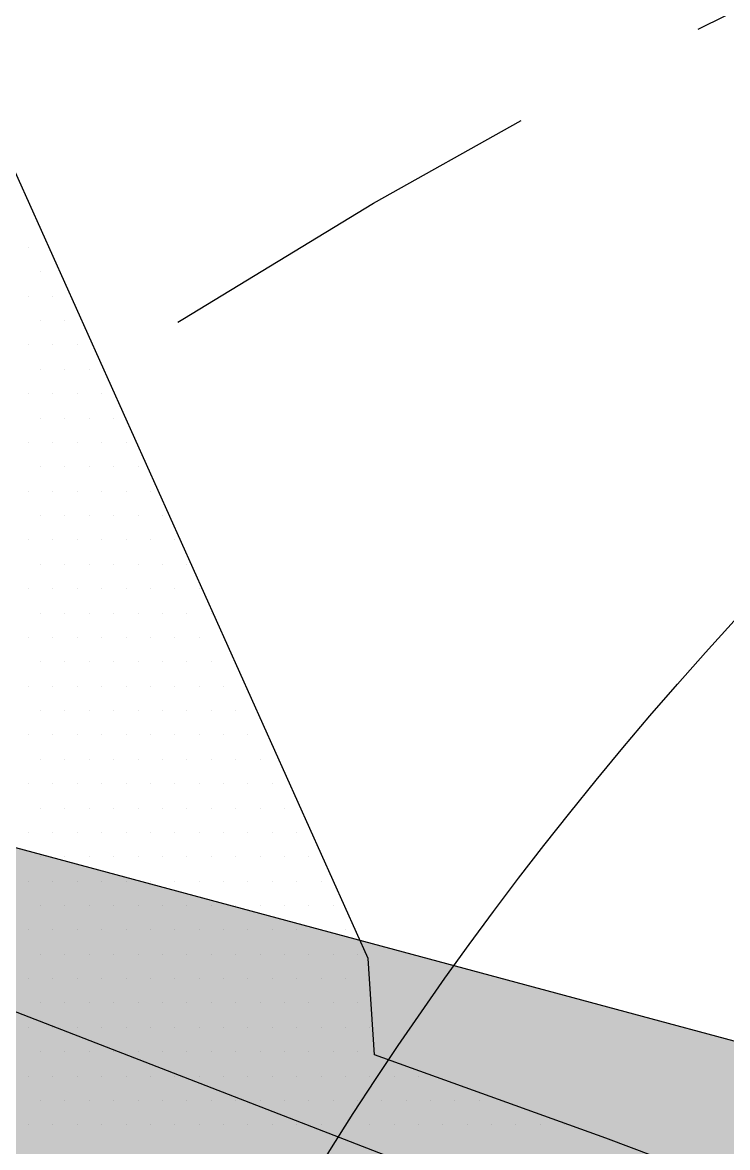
# Paper-space layout 'TOP_A1_00200_01-01-2017_MODELE' of a CAD drawing. Header units: metres. Extents: x 1274 to 2143, y 12 to 312.
# Drawn here: x 1527.914 to 1529.506, y 157.143 to 159.683 of the extents above; entities that cross this region are included whole.
import ezdxf

# ---------------------------------------------------------------- set-up
doc = ezdxf.new("R2010")
doc.units = ezdxf.units.M
doc.header["$LTSCALE"] = 2
doc.set_wipeout_variables(frame=1)
doc.linetypes.add('CACHEX2', pattern=[0.75, 0.5, -0.25])
for name, color, linetype in [('CARTOUCHE', 7, 'Continuous'), ('LOGO', 4, 'Continuous'), ('rosace', 7, 'Continuous')]:
    doc.layers.add(name, color=color, linetype=linetype)

# ---------------------------------------------------------------- blocks, each defined once
blk = doc.blocks.new('A$C715108E3')
at = {"layer": 'LOGO', "color": 131}
for p, q in [((-19.3313, -4.892), (-19.3313, -4.892)), ((-19.2852, -4.9833), (-19.2852, -4.9833)), ((-19.3313, -5.0748), (-19.3313, -5.0748)), ((-19.2395, -5.0748), (-19.2395, -5.0748)), ((-19.2852, -5.1674), (-19.2852, -5.1674)), ((-19.1941, -5.1674), (-19.1941, -5.1674)), ((-19.3313, -5.2586), (-19.3313, -5.2586)), ((-19.2395, -5.2586), (-19.2395, -5.2586)), ((-19.1476, -5.2586), (-19.1476, -5.2586)), ((-19.2852, -5.3499), (-19.2852, -5.3499)), ((-19.1941, -5.3499), (-19.1941, -5.3499)), ((-19.1019, -5.3499), (-19.1019, -5.3499)), ((-19.3313, -5.4423), (-19.3313, -5.4423)), ((-19.2395, -5.4423), (-19.2395, -5.4423)), ((-19.1476, -5.4423), (-19.1476, -5.4423)), ((-19.0562, -5.4423), (-19.0562, -5.4423)), ((-19.2852, -5.5339), (-19.2852, -5.5339)), ((-19.1941, -5.5339), (-19.1941, -5.5339)), ((-19.1019, -5.5339), (-19.1019, -5.5339)), ((-19.0101, -5.5339), (-19.0101, -5.5339)), ((-19.3313, -5.625), (-19.3313, -5.625)), ((-19.2395, -5.625), (-19.2395, -5.625)), ((-19.1476, -5.625), (-19.1476, -5.625)), ((-19.0562, -5.625), (-19.0562, -5.625)), ((-18.9643, -5.625), (-18.9643, -5.625)), ((-19.2852, -5.7174), (-19.2852, -5.7174)), ((-19.1941, -5.7174), (-19.1941, -5.7174)), ((-19.1019, -5.7174), (-19.1019, -5.7174)), ((-19.0101, -5.7174), (-19.0101, -5.7174)), ((-18.9188, -5.7174), (-18.9188, -5.7174)), ((-19.3313, -5.8091), (-19.3313, -5.8091)), ((-19.2395, -5.8091), (-19.2395, -5.8091)), ((-19.1476, -5.8091), (-19.1476, -5.8091)), ((-19.0562, -5.8091), (-19.0562, -5.8091)), ((-18.9643, -5.8091), (-18.9643, -5.8091)), ((-18.8723, -5.8091), (-18.8723, -5.8091)), ((-19.2852, -5.9003), (-19.2852, -5.9003)), ((-19.1941, -5.9003), (-19.1941, -5.9003)), ((-19.1019, -5.9003), (-19.1019, -5.9003)), ((-19.0101, -5.9003), (-19.0101, -5.9003)), ((-18.9188, -5.9003), (-18.9188, -5.9003)), ((-18.8268, -5.9003), (-18.8268, -5.9003)), ((-19.3313, -5.9927), (-19.3313, -5.9927)), ((-19.2395, -5.9927), (-19.2395, -5.9927)), ((-19.1476, -5.9927), (-19.1476, -5.9927)), ((-19.0562, -5.9927), (-19.0562, -5.9927)), ((-18.9643, -5.9927), (-18.9643, -5.9927)), ((-18.8723, -5.9927), (-18.8723, -5.9927)), ((-18.7812, -5.9927), (-18.7812, -5.9927)), ((-19.2852, -6.0842), (-19.2852, -6.0842)), ((-19.1941, -6.0842), (-19.1941, -6.0842)), ((-19.1019, -6.0842), (-19.1019, -6.0842)), ((-19.0101, -6.0842), (-19.0101, -6.0842)), ((-18.9188, -6.0842), (-18.9188, -6.0842)), ((-18.8268, -6.0842), (-18.8268, -6.0842)), ((-18.7349, -6.0842), (-18.7349, -6.0842)), ((-19.3313, -6.1753), (-19.3313, -6.1753)), ((-19.2395, -6.1753), (-19.2395, -6.1753)), ((-19.1476, -6.1753), (-19.1476, -6.1753)), ((-19.0562, -6.1753), (-19.0562, -6.1753)), ((-18.9643, -6.1753), (-18.9643, -6.1753)), ((-18.8723, -6.1753), (-18.8723, -6.1753)), ((-18.7812, -6.1753), (-18.7812, -6.1753)), ((-18.689, -6.1753), (-18.689, -6.1753)), ((-19.2852, -6.2678), (-19.2852, -6.2678)), ((-19.1941, -6.2678), (-19.1941, -6.2678)), ((-19.1019, -6.2678), (-19.1019, -6.2678)), ((-19.0101, -6.2678), (-19.0101, -6.2678)), ((-18.9188, -6.2678), (-18.9188, -6.2678)), ((-18.8268, -6.2678), (-18.8268, -6.2678)), ((-18.7349, -6.2678), (-18.7349, -6.2678)), ((-18.6431, -6.2678), (-18.6431, -6.2678)), ((-19.3313, -6.3593), (-19.3313, -6.3593)), ((-19.2395, -6.3593), (-19.2395, -6.3593)), ((-19.1476, -6.3593), (-19.1476, -6.3593)), ((-19.0562, -6.3593), (-19.0562, -6.3593)), ((-18.9643, -6.3593), (-18.9643, -6.3593)), ((-18.8723, -6.3593), (-18.8723, -6.3593)), ((-18.7812, -6.3593), (-18.7812, -6.3593)), ((-18.689, -6.3593), (-18.689, -6.3593)), ((-18.5974, -6.3593), (-18.5974, -6.3593)), ((-19.2852, -6.4508), (-19.2852, -6.4508)), ((-19.1941, -6.4508), (-19.1941, -6.4508)), ((-19.1019, -6.4508), (-19.1019, -6.4508)), ((-19.0101, -6.4508), (-19.0101, -6.4508)), ((-18.9188, -6.4508), (-18.9188, -6.4508)), ((-18.8268, -6.4508), (-18.8268, -6.4508)), ((-18.7349, -6.4508), (-18.7349, -6.4508)), ((-18.6431, -6.4508), (-18.6431, -6.4508)), ((-19.3313, -6.543), (-19.3313, -6.543)), ((-19.2395, -6.543), (-19.2395, -6.543)), ((-19.1476, -6.543), (-19.1476, -6.543)), ((-19.0562, -6.543), (-19.0562, -6.543)), ((-18.9643, -6.543), (-18.9643, -6.543)), ((-18.8723, -6.543), (-18.8723, -6.543)), ((-18.7812, -6.543), (-18.7812, -6.543)), ((-18.689, -6.543), (-18.689, -6.543)), ((-18.5974, -6.543), (-18.5974, -6.543)), ((-19.2852, -6.6344), (-19.2852, -6.6344)), ((-19.1941, -6.6344), (-19.1941, -6.6344)), ((-19.1019, -6.6344), (-19.1019, -6.6344)), ((-19.0101, -6.6344), (-19.0101, -6.6344)), ((-18.9188, -6.6344), (-18.9188, -6.6344)), ((-18.8268, -6.6344), (-18.8268, -6.6344)), ((-18.7349, -6.6344), (-18.7349, -6.6344)), ((-18.6431, -6.6344), (-18.6431, -6.6344)), ((-18.5515, -6.6344), (-18.5515, -6.6344)), ((-19.3313, -6.7259), (-19.3313, -6.7259)), ((-19.2395, -6.7259), (-19.2395, -6.7259)), ((-19.1476, -6.7259), (-19.1476, -6.7259)), ((-19.0562, -6.7259), (-19.0562, -6.7259)), ((-18.9643, -6.7259), (-18.9643, -6.7259)), ((-18.8723, -6.7259), (-18.8723, -6.7259)), ((-18.7812, -6.7259), (-18.7812, -6.7259)), ((-18.689, -6.7259), (-18.689, -6.7259)), ((-18.5974, -6.7259), (-18.5974, -6.7259)), ((-18.5056, -6.7259), (-18.5056, -6.7259)), ((-19.2852, -6.8181), (-19.2852, -6.8181)), ((-19.1941, -6.8181), (-19.1941, -6.8181)), ((-19.1019, -6.8181), (-19.1019, -6.8181)), ((-19.0101, -6.8181), (-19.0101, -6.8181)), ((-18.9188, -6.8181), (-18.9188, -6.8181)), ((-18.8268, -6.8181), (-18.8268, -6.8181)), ((-18.7349, -6.8181), (-18.7349, -6.8181)), ((-18.6431, -6.8181), (-18.6431, -6.8181)), ((-18.5515, -6.8181), (-18.5515, -6.8181)), ((-18.4598, -6.8181), (-18.4598, -6.8181)), ((-19.3313, -6.9095), (-19.3313, -6.9095)), ((-19.2395, -6.9095), (-19.2395, -6.9095)), ((-19.1476, -6.9095), (-19.1476, -6.9095)), ((-19.0562, -6.9095), (-19.0562, -6.9095)), ((-18.9643, -6.9095), (-18.9643, -6.9095)), ((-18.8723, -6.9095), (-18.8723, -6.9095)), ((-18.7812, -6.9095), (-18.7812, -6.9095)), ((-18.689, -6.9095), (-18.689, -6.9095)), ((-18.5974, -6.9095), (-18.5974, -6.9095)), ((-18.5056, -6.9095), (-18.5056, -6.9095)), ((-18.4141, -6.9095), (-18.4141, -6.9095)), ((-19.2852, -7.0019), (-19.2852, -7.0019)), ((-19.1941, -7.0019), (-19.1941, -7.0019)), ((-19.1019, -7.0019), (-19.1019, -7.0019)), ((-19.0101, -7.0019), (-19.0101, -7.0019)), ((-18.9188, -7.0019), (-18.9188, -7.0019)), ((-18.8268, -7.0019), (-18.8268, -7.0019)), ((-18.7349, -7.0019), (-18.7349, -7.0019)), ((-18.6431, -7.0019), (-18.6431, -7.0019)), ((-18.5515, -7.0019), (-18.5515, -7.0019)), ((-18.4598, -7.0019), (-18.4598, -7.0019)), ((-18.3678, -7.0019), (-18.3678, -7.0019)), ((-19.3313, -7.0932), (-19.3313, -7.0932)), ((-19.2395, -7.0932), (-19.2395, -7.0932)), ((-19.1476, -7.0932), (-19.1476, -7.0932)), ((-19.0562, -7.0932), (-19.0562, -7.0932)), ((-18.9643, -7.0932), (-18.9643, -7.0932)), ((-18.8723, -7.0932), (-18.8723, -7.0932)), ((-18.7812, -7.0932), (-18.7812, -7.0932)), ((-18.689, -7.0932), (-18.689, -7.0932)), ((-18.5974, -7.0932), (-18.5974, -7.0932)), ((-18.5056, -7.0932), (-18.5056, -7.0932)), ((-18.4141, -7.0932), (-18.4141, -7.0932)), ((-18.3223, -7.0932), (-18.3223, -7.0932)), ((-19.2852, -7.1849), (-19.2852, -7.1849)), ((-19.1941, -7.1849), (-19.1941, -7.1849)), ((-19.1019, -7.1849), (-19.1019, -7.1849)), ((-19.0101, -7.1849), (-19.0101, -7.1849)), ((-18.9188, -7.1849), (-18.9188, -7.1849)), ((-18.8268, -7.1849), (-18.8268, -7.1849)), ((-18.7349, -7.1849), (-18.7349, -7.1849)), ((-18.6431, -7.1849), (-18.6431, -7.1849)), ((-18.5515, -7.1849), (-18.5515, -7.1849)), ((-18.4598, -7.1849), (-18.4598, -7.1849)), ((-18.3678, -7.1849), (-18.3678, -7.1849)), ((-18.2765, -7.1849), (-18.2765, -7.1849)), ((-19.3313, -7.2773), (-19.3313, -7.2773)), ((-19.2395, -7.2773), (-19.2395, -7.2773)), ((-19.1476, -7.2773), (-19.1476, -7.2773)), ((-19.0562, -7.2773), (-19.0562, -7.2773)), ((-18.9643, -7.2773), (-18.9643, -7.2773)), ((-18.8723, -7.2773), (-18.8723, -7.2773)), ((-18.7812, -7.2773), (-18.7812, -7.2773)), ((-18.689, -7.2773), (-18.689, -7.2773)), ((-18.5974, -7.2773), (-18.5974, -7.2773)), ((-18.5056, -7.2773), (-18.5056, -7.2773)), ((-18.4141, -7.2773), (-18.4141, -7.2773)), ((-18.3223, -7.2773), (-18.3223, -7.2773)), ((-18.2302, -7.2773), (-18.2302, -7.2773)), ((-19.2852, -7.3683), (-19.2852, -7.3683)), ((-19.1941, -7.3683), (-19.1941, -7.3683)), ((-19.1019, -7.3683), (-19.1019, -7.3683)), ((-19.0101, -7.3683), (-19.0101, -7.3683)), ((-18.9188, -7.3683), (-18.9188, -7.3683)), ((-18.8268, -7.3683), (-18.8268, -7.3683)), ((-18.7349, -7.3683), (-18.7349, -7.3683)), ((-18.6431, -7.3683), (-18.6431, -7.3683)), ((-18.5515, -7.3683), (-18.5515, -7.3683)), ((-18.4598, -7.3683), (-18.4598, -7.3683)), ((-18.3678, -7.3683), (-18.3678, -7.3683)), ((-18.2765, -7.3683), (-18.2765, -7.3683)), ((-18.1845, -7.3683), (-18.1845, -7.3683)), ((-19.3313, -7.46), (-19.3313, -7.46)), ((-19.2395, -7.46), (-19.2395, -7.46)), ((-19.1476, -7.46), (-19.1476, -7.46)), ((-19.0562, -7.46), (-19.0562, -7.46)), ((-18.9643, -7.46), (-18.9643, -7.46)), ((-18.8723, -7.46), (-18.8723, -7.46)), ((-18.7812, -7.46), (-18.7812, -7.46)), ((-18.689, -7.46), (-18.689, -7.46)), ((-18.5974, -7.46), (-18.5974, -7.46)), ((-18.5056, -7.46), (-18.5056, -7.46)), ((-18.4141, -7.46), (-18.4141, -7.46)), ((-18.3223, -7.46), (-18.3223, -7.46)), ((-18.2302, -7.46), (-18.2302, -7.46)), ((-18.139, -7.46), (-18.139, -7.46)), ((-19.2852, -7.5524), (-19.2852, -7.5524)), ((-19.1941, -7.5524), (-19.1941, -7.5524)), ((-19.1019, -7.5524), (-19.1019, -7.5524)), ((-19.0101, -7.5524), (-19.0101, -7.5524)), ((-18.9188, -7.5524), (-18.9188, -7.5524)), ((-18.8268, -7.5524), (-18.8268, -7.5524)), ((-18.7349, -7.5524), (-18.7349, -7.5524)), ((-18.6431, -7.5524), (-18.6431, -7.5524)), ((-18.5515, -7.5524), (-18.5515, -7.5524)), ((-18.4598, -7.5524), (-18.4598, -7.5524)), ((-18.3678, -7.5524), (-18.3678, -7.5524)), ((-18.2765, -7.5524), (-18.2765, -7.5524)), ((-18.1845, -7.5524), (-18.1845, -7.5524)), ((-18.0925, -7.5524), (-18.0925, -7.5524)), ((-19.3313, -7.6436), (-19.3313, -7.6436)), ((-19.2395, -7.6436), (-19.2395, -7.6436)), ((-19.1476, -7.6436), (-19.1476, -7.6436)), ((-19.0562, -7.6436), (-19.0562, -7.6436)), ((-18.9643, -7.6436), (-18.9643, -7.6436)), ((-18.8723, -7.6436), (-18.8723, -7.6436)), ((-18.7812, -7.6436), (-18.7812, -7.6436)), ((-18.689, -7.6436), (-18.689, -7.6436)), ((-18.5974, -7.6436), (-18.5974, -7.6436)), ((-18.5056, -7.6436), (-18.5056, -7.6436)), ((-18.4141, -7.6436), (-18.4141, -7.6436)), ((-18.3223, -7.6436), (-18.3223, -7.6436)), ((-18.2302, -7.6436), (-18.2302, -7.6436)), ((-18.139, -7.6436), (-18.139, -7.6436)), ((-19.2852, -7.7349), (-19.2852, -7.7349)), ((-19.1941, -7.7349), (-19.1941, -7.7349)), ((-19.1019, -7.7349), (-19.1019, -7.7349)), ((-19.0101, -7.7349), (-19.0101, -7.7349)), ((-18.9188, -7.7349), (-18.9188, -7.7349)), ((-18.8268, -7.7349), (-18.8268, -7.7349)), ((-18.7349, -7.7349), (-18.7349, -7.7349)), ((-18.6431, -7.7349), (-18.6431, -7.7349)), ((-18.5515, -7.7349), (-18.5515, -7.7349)), ((-18.4598, -7.7349), (-18.4598, -7.7349)), ((-18.3678, -7.7349), (-18.3678, -7.7349)), ((-18.2765, -7.7349), (-18.2765, -7.7349)), ((-18.1845, -7.7349), (-18.1845, -7.7349)), ((-18.0925, -7.7349), (-18.0925, -7.7349)), ((-19.3313, -7.8275), (-19.3313, -7.8275)), ((-19.2395, -7.8275), (-19.2395, -7.8275)), ((-19.1476, -7.8275), (-19.1476, -7.8275)), ((-19.0562, -7.8275), (-19.0562, -7.8275)), ((-18.9643, -7.8275), (-18.9643, -7.8275)), ((-18.8723, -7.8275), (-18.8723, -7.8275)), ((-18.7812, -7.8275), (-18.7812, -7.8275)), ((-18.689, -7.8275), (-18.689, -7.8275)), ((-18.5974, -7.8275), (-18.5974, -7.8275)), ((-18.5056, -7.8275), (-18.5056, -7.8275)), ((-18.4141, -7.8275), (-18.4141, -7.8275)), ((-18.3223, -7.8275), (-18.3223, -7.8275)), ((-18.2302, -7.8275), (-18.2302, -7.8275)), ((-18.139, -7.8275), (-18.139, -7.8275)), ((-18.047, -7.8275), (-18.047, -7.8275)), ((-19.2852, -7.919), (-19.2852, -7.919)), ((-19.1941, -7.919), (-19.1941, -7.919)), ((-19.1019, -7.919), (-19.1019, -7.919)), ((-19.0101, -7.919), (-19.0101, -7.919)), ((-18.9188, -7.919), (-18.9188, -7.919)), ((-18.8268, -7.919), (-18.8268, -7.919)), ((-18.7349, -7.919), (-18.7349, -7.919)), ((-18.6431, -7.919), (-18.6431, -7.919)), ((-18.5515, -7.919), (-18.5515, -7.919)), ((-18.4598, -7.919), (-18.4598, -7.919)), ((-18.3678, -7.919), (-18.3678, -7.919)), ((-18.2765, -7.919), (-18.2765, -7.919)), ((-18.1845, -7.919), (-18.1845, -7.919)), ((-18.0925, -7.919), (-18.0925, -7.919)), ((-19.3313, -8.0102), (-19.3313, -8.0102)), ((-19.2395, -8.0102), (-19.2395, -8.0102)), ((-19.1476, -8.0102), (-19.1476, -8.0102)), ((-19.0562, -8.0102), (-19.0562, -8.0102)), ((-18.9643, -8.0102), (-18.9643, -8.0102)), ((-18.8723, -8.0102), (-18.8723, -8.0102)), ((-18.7812, -8.0102), (-18.7812, -8.0102)), ((-18.689, -8.0102), (-18.689, -8.0102)), ((-18.5974, -8.0102), (-18.5974, -8.0102)), ((-18.5056, -8.0102), (-18.5056, -8.0102)), ((-18.4141, -8.0102), (-18.4141, -8.0102)), ((-18.3223, -8.0102), (-18.3223, -8.0102)), ((-18.2302, -8.0102), (-18.2302, -8.0102)), ((-18.139, -8.0102), (-18.139, -8.0102)), ((-18.047, -8.0102), (-18.047, -8.0102)), ((-17.9549, -8.0102), (-17.9549, -8.0102)), ((-17.8637, -8.0102), (-17.8637, -8.0102)), ((-19.2852, -8.1026), (-19.2852, -8.1026)), ((-19.1941, -8.1026), (-19.1941, -8.1026)), ((-19.1019, -8.1026), (-19.1019, -8.1026)), ((-19.0101, -8.1026), (-19.0101, -8.1026)), ((-18.9188, -8.1026), (-18.9188, -8.1026)), ((-18.8268, -8.1026), (-18.8268, -8.1026)), ((-18.7349, -8.1026), (-18.7349, -8.1026)), ((-18.6431, -8.1026), (-18.6431, -8.1026)), ((-18.5515, -8.1026), (-18.5515, -8.1026)), ((-18.4598, -8.1026), (-18.4598, -8.1026)), ((-18.3678, -8.1026), (-18.3678, -8.1026)), ((-18.2765, -8.1026), (-18.2765, -8.1026)), ((-18.1845, -8.1026), (-18.1845, -8.1026)), ((-18.0925, -8.1026), (-18.0925, -8.1026)), ((-18.0012, -8.1026), (-18.0012, -8.1026)), ((-17.9092, -8.1026), (-17.9092, -8.1026)), ((-17.8174, -8.1026), (-17.8174, -8.1026)), ((-17.7263, -8.1026), (-17.7263, -8.1026)), ((-17.6341, -8.1026), (-17.6341, -8.1026)), ((-19.3313, -8.1941), (-19.3313, -8.1941)), ((-19.2395, -8.1941), (-19.2395, -8.1941)), ((-19.1476, -8.1941), (-19.1476, -8.1941)), ((-19.0562, -8.1941), (-19.0562, -8.1941)), ((-18.9643, -8.1941), (-18.9643, -8.1941)), ((-18.8723, -8.1941), (-18.8723, -8.1941)), ((-18.7812, -8.1941), (-18.7812, -8.1941)), ((-18.689, -8.1941), (-18.689, -8.1941)), ((-18.5974, -8.1941), (-18.5974, -8.1941)), ((-18.5056, -8.1941), (-18.5056, -8.1941)), ((-18.4141, -8.1941), (-18.4141, -8.1941)), ((-18.3223, -8.1941), (-18.3223, -8.1941)), ((-18.2302, -8.1941), (-18.2302, -8.1941)), ((-18.139, -8.1941), (-18.139, -8.1941)), ((-18.047, -8.1941), (-18.047, -8.1941)), ((-17.9549, -8.1941), (-17.9549, -8.1941)), ((-17.8637, -8.1941), (-17.8637, -8.1941)), ((-17.7716, -8.1941), (-17.7716, -8.1941)), ((-17.6798, -8.1941), (-17.6798, -8.1941)), ((-17.588, -8.1941), (-17.588, -8.1941)), ((-17.4965, -8.1941), (-17.4965, -8.1941)), ((-17.4047, -8.1941), (-17.4047, -8.1941)), ((-17.3129, -8.1941), (-17.3129, -8.1941))]:
    blk.add_line(p, q, dxfattribs=at)
blk.add_lwpolyline([(-13.4372, -9.6448), (-17.1584, -8.2441), (-18.0286, -7.9298), (-18.0526, -7.5674), (-19.5918, -4.1428), (-19.9715, -4.6917), (-20.3358, -5.3705), (-20.5244, -6.0493), (-18.8268, -9.8581), (-21.759, -9.5491), (-21.8471, -10.1027), (-21.9097, -10.8565), (-21.9352, -11.1957), (-19.0429, -11.5482), (-21.5982, -15.1374), (-21.3595, -15.879), (-21.1447, -16.5576), (-21.0193, -16.9601), (-20.5289, -16.3696), (-17.1333, -11.706), (-13.6302, -12.0681)], dxfattribs=at)
blk = doc.blocks.new('A$C581E6685')
at = {"layer": 'rosace'}
for color, points in [(40, [(-56.2481, 30.5655), (-39.8519, 24.2064), (-40.7961, 26.4076)]), (32, [(-39.8519, 24.2064), (-42.1559, 23.0023), (-56.2481, 30.5655)])]:
    blk.add_hatch(color=color, dxfattribs=at).paths.add_polyline_path(points)
at = {"layer": 'rosace', "color": 40}
blk.add_lwpolyline([(-56.2481, 30.5655), (-39.8519, 24.2064), (-40.7961, 26.4076)], close=True, dxfattribs=at)
at = {"layer": 'rosace', "color": 32}
blk.add_lwpolyline([(-39.8519, 24.2064), (-42.1559, 23.0023), (-56.2481, 30.5655)], close=True, dxfattribs=at)
at = {"layer": 'rosace', "color": 32, "linetype": 'CACHEX2', "ltscale": 1.5}
blk.add_ellipse((-38.0538, 23.8138), major_axis=(-19.0311, -3.534), ratio=0.590567, dxfattribs=at)
at = {"layer": 'rosace', "color": 32}
blk.add_ellipse((-37.6144, 23.8499), major_axis=(-13.5768, -4.2839), ratio=0.791971, dxfattribs=at)
at = {"layer": 'CARTOUCHE'}
blk.add_blockref('A$C715108E3', (-31.6739, 36.3189), dxfattribs=at)
blk = doc.blocks.new('A$C4D68259D')
blk.add_wipeout([(0, 25.6223), (0.1652, 26.7367), (0.7383, 27.8861), (1.6708, 28.7909), (2.8466, 29.3316), (3.5435, 29.4509), (3.5435, 29.4509), (94.9287, 29.4623), (96.0552, 29.2902), (97.2167, 28.6987), (97.7035, 28.2661), (98.0951, 27.7798), (98.6162, 26.658), (98.7362, 26.0362), (98.7516, 25.8527), (98.7585, 3.8387), (98.5719, 2.6574), (98.0189, 1.5743), (97.5848, 1.0765), (97.1232, 0.6959), (95.9338, 0.1366), (95.4142, 0.0321), (95.1105, 0.0048), (3.7555, 0.0009), (2.7133, 0.169), (1.5147, 0.7841), (0.6714, 1.6707), (0.147, 2.7876), (0.0063, 3.6209)]).dxf.layer = 'CARTOUCHE'
at = {"layer": 'CARTOUCHE'}
blk.add_rational_spline([(0, 25.6223), (0, 14.7312), (0, 3.84), (0, 0), (3.84, 0), (49.3793, 0), (94.9185, 0), (98.7585, 0), (98.7585, 3.84), (98.7585, 14.7312), (98.7585, 25.6223), (98.7585, 29.4623), (94.9185, 29.4623), (49.3793, 29.4623), (3.84, 29.4623), (0, 29.4623), (0, 25.6223)], [1, 1, 1, 0.707106781187, 1, 1, 1, 0.707106781187, 1, 1, 1, 0.707106781187, 1, 1, 1, 0.707106781187, 1], degree=2, knots=[0, 0, 0, 1, 1, 2.570796, 2.570796, 3.570796, 3.570796, 5.141593, 5.141593, 6.141593, 6.141593, 7.712389, 7.712389, 8.712389, 8.712389, 10.283185, 10.283185, 10.283185], dxfattribs=at)
at = {"layer": 'CARTOUCHE', "xscale": 0.6, "yscale": 0.6, "zscale": 0.6}
blk.add_blockref('A$C581E6685', (37.2707, 1.3806), dxfattribs=at)

psp = doc.layouts.new('TOP_A1_00200_01-01-2017_MODELE')

# ---------------------------------------------------------------- block references
at = {"layer": 'rosace'}
psp.add_blockref('A$C4D68259D', (1521.2598, 138.9386), dxfattribs=at)

doc.saveas('drawing.dxf')
